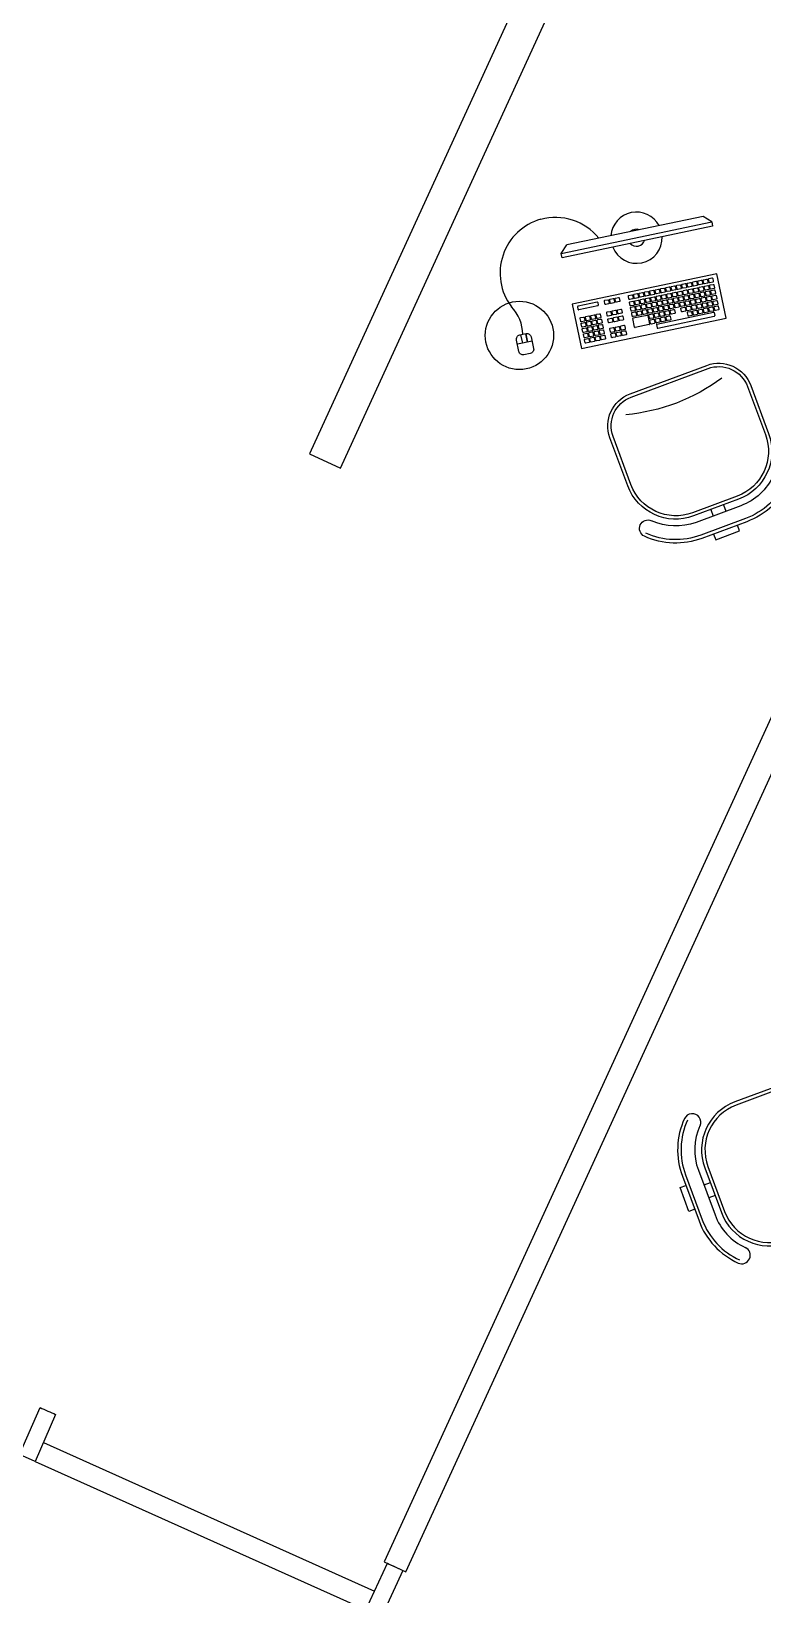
# Model space of a CAD drawing. Extents: x -1.7 to 87, y -33.6 to 19.
# Drawn here: x 44.314 to 46.455, y -6.729 to -2.15 of the extents above; entities that cross this region are included whole.
import ezdxf

# ---------------------------------------------------------------- set-up
doc = ezdxf.new("R2010")
doc.units = 0
for name, color, linetype in [('AR-DIV', 2, 'Continuous'), ('AR-ESQ', 2, 'Continuous'), ('AR-MOB', 2, 'Continuous')]:
    doc.layers.add(name, color=color, linetype=linetype)

# ---------------------------------------------------------------- blocks, each defined once
blk = doc.blocks.new('CADEIRA-S')
at = {"color": 2}
for p, q in [((0.0718, 0.2686), (-0.0682, 0.2686)), ((0.0718, 0.2186), (-0.0682, 0.2186)), ((0.0718, 0.1986), (-0.0682, 0.1986)), ((-0.2182, 0.0486), (-0.2182, -0.1014)), ((0.2218, -0.1014), (0.2218, 0.0486)), ((-0.1182, -0.2014), (0.1218, -0.2014))]:
    blk.add_line(p, q, dxfattribs=at)
at = {"color": 1}
for p, q in [((0.0718, 0.2586), (-0.0682, 0.2586)), ((0.0718, 0.1886), (-0.0682, 0.1886)), ((-0.0148, 0.1986), (-0.0149, 0.2186)), ((0.0252, 0.1986), (0.0251, 0.2186)), ((-0.2082, 0.0486), (-0.2082, -0.1014)), ((0.2118, -0.1014), (0.2118, 0.0486)), ((-0.1182, -0.1914), (0.1218, -0.1914))]:
    blk.add_line(p, q, dxfattribs=at)
at = {"color": 2}
blk.add_lwpolyline([(-0.032, 0.2686), (-0.032, 0.2867), (0.0426, 0.2867), (0.0426, 0.2686)], dxfattribs=at)
for centre, radius, start, end in [((-0.0682, 0.0486), 0.22, 90, 135), ((0.0718, 0.0486), 0.22, 45, 90), ((-0.2061, 0.1864), 0.025, 135, 315), ((-0.0682, 0.0486), 0.15, 90, 180), ((-0.0682, 0.0486), 0.17, 90, 135), ((0.0718, 0.0486), 0.17, 45, 90), ((0.0718, 0.0486), 0.15, 0, 90), ((0.2097, 0.1864), 0.025, 225, 45), ((-0.1182, -0.1014), 0.1, 180, 270), ((0.1218, -0.1014), 0.1, 270, 0)]:
    blk.add_arc(centre, radius, start, end, dxfattribs=at)
at = {"color": 1}
for centre, radius, start, end in [((-0.0682, 0.0486), 0.21, 90, 135), ((0.0718, 0.0486), 0.21, 45, 90), ((-0.0682, 0.0486), 0.14, 90, 180), ((0.0718, 0.0486), 0.14, 0, 90), ((-0.1182, -0.1014), 0.09, 180, 270), ((-0.0052, -0.6823), 0.5534, 73.6911, 105.2491), ((0.1218, -0.1014), 0.09, 270, 0)]:
    blk.add_arc(centre, radius, start, end, dxfattribs=at)
blk = doc.blocks.new('estacao de trabalho 290 x 150')
at = {"color": 252}
for p, q in [((0.5718, 0.898), (0.5753, 0.9006)), ((0.681, 0.7663), (0.5804, 0.9024)), ((0.5808, 0.9046), (0.5882, 0.9101)), ((0.691, 0.7737), (0.5904, 0.9098)), ((0.6693, 0.7315), (0.6898, 0.7467)), ((0.6743, 0.7593), (0.6777, 0.7619)), ((0.6832, 0.7659), (0.6907, 0.7714)), ((0.6921, 0.7463), (0.7165, 0.7132)), ((0.6934, 0.6962), (0.669, 0.7293)), ((0.7162, 0.711), (0.6957, 0.6958)), ((0.7401, 0.6863), (0.7375, 0.6898)), ((0.7289, 0.5348), (0.6952, 0.5804)), ((0.6955, 0.5827), (0.7022, 0.5876)), ((0.7044, 0.5873), (0.7381, 0.5416)), ((0.7378, 0.5394), (0.7311, 0.5345))]:
    blk.add_line(p, q, dxfattribs=at)
at = {"color": 2}
for p, q in [((0.3423, 0.788), (0.3379, 0.7583)), ((0.3379, 0.7583), (0.5801, 0.4305)), ((0.6097, 0.426), (0.5801, 0.4305)), ((0.8666, 0.4291), (0.887, 0.4442)), ((0.887, 0.4442), (0.8666, 0.4291)), ((0.8758, 0.4167), (0.8962, 0.4318)), ((0.8789, 0.4551), (0.905, 0.4198))]:
    blk.add_line(p, q, dxfattribs=at)
for points in [[(0.8381, 0.5953), (0.5809, 0.9435), (0.4743, 0.8647), (0.7315, 0.5165)], [(-1.45, 0), (1.45, 0), (1.45, 0.1), (-1.45, 0.1)]]:
    blk.add_lwpolyline(points, close=True, dxfattribs=at)
at = {"color": 252}
for points in [[(0.5073, 0.8703), (0.5143, 0.8754, -0.414214), (0.5169, 0.875), (0.5221, 0.8681, -0.414214), (0.5217, 0.8654), (0.5147, 0.8603, -0.414214), (0.5121, 0.8607), (0.507, 0.8676, -0.414214)], [(0.5202, 0.8798), (0.5272, 0.8849, -0.414214), (0.5298, 0.8845), (0.535, 0.8776, -0.414214), (0.5346, 0.8749), (0.5276, 0.8698, -0.414214), (0.525, 0.8702), (0.5198, 0.8771, -0.414214)], [(0.5297, 0.8669), (0.5367, 0.8721, -0.414214), (0.5393, 0.8717), (0.5445, 0.8647, -0.414214), (0.5441, 0.8621), (0.5371, 0.8569, -0.414214), (0.5345, 0.8573), (0.5293, 0.8643, -0.414214)], [(0.5331, 0.8893), (0.54, 0.8944, -0.414214), (0.5427, 0.894), (0.5478, 0.8871, -0.414214), (0.5474, 0.8844), (0.5405, 0.8793, -0.414214), (0.5378, 0.8797), (0.5327, 0.8866, -0.414214)], [(0.5426, 0.8764), (0.5495, 0.8816, -0.414214), (0.5522, 0.8812), (0.5573, 0.8742, -0.414214), (0.5569, 0.8716), (0.55, 0.8664, -0.414214), (0.5473, 0.8668), (0.5422, 0.8738, -0.414214)], [(0.546, 0.8988), (0.5529, 0.9039, -0.414214), (0.5556, 0.9035), (0.5607, 0.8966, -0.414214), (0.5603, 0.8939), (0.5533, 0.8888, -0.414214), (0.5507, 0.8892), (0.5456, 0.8962, -0.414214)], [(0.5555, 0.8859), (0.5624, 0.8911, -0.414214), (0.5651, 0.8907), (0.5702, 0.8837, -0.414214), (0.5698, 0.8811), (0.5629, 0.8759, -0.414214), (0.5602, 0.8763), (0.5551, 0.8833, -0.414214)], [(0.5588, 0.9083), (0.5658, 0.9134, -0.414214), (0.5684, 0.913), (0.5736, 0.9061, -0.414214), (0.5732, 0.9034), (0.5662, 0.8983, -0.414214), (0.5636, 0.8987), (0.5584, 0.9057, -0.414214)], [(0.565, 0.8731), (0.5719, 0.8782, -0.414214), (0.5746, 0.8778), (0.5797, 0.8708, -0.414214), (0.5793, 0.8682), (0.5724, 0.8631, -0.414214), (0.5697, 0.8635), (0.5646, 0.8704, -0.414214)], [(0.5683, 0.8954), (0.5753, 0.9006, -0.414214), (0.5779, 0.9002), (0.5831, 0.8932, -0.414214), (0.5827, 0.8906), (0.5757, 0.8854, -0.414214), (0.5731, 0.8858), (0.5679, 0.8928, -0.414214)], [(0.5778, 0.8826), (0.5848, 0.8877, -0.414214), (0.5874, 0.8873), (0.5926, 0.8804, -0.414214), (0.5922, 0.8777), (0.5852, 0.8726, -0.414214), (0.5826, 0.873), (0.5774, 0.8799, -0.414214)], [(0.5873, 0.8697), (0.5943, 0.8748, -0.414214), (0.5969, 0.8744), (0.6021, 0.8675, -0.414214), (0.6017, 0.8648), (0.5947, 0.8597, -0.414214), (0.5921, 0.8601), (0.5869, 0.8671, -0.414214)], [(0.4915, 0.8595), (0.4985, 0.8646, -0.414214), (0.5011, 0.8642), (0.5063, 0.8573, -0.414214), (0.5059, 0.8546), (0.4989, 0.8495, -0.414214), (0.4963, 0.8499), (0.4911, 0.8569, -0.414214)], [(0.501, 0.8466), (0.508, 0.8518, -0.414214), (0.5106, 0.8514), (0.5158, 0.8444, -0.414214), (0.5154, 0.8418), (0.5084, 0.8366, -0.414214), (0.5058, 0.837), (0.5006, 0.844, -0.414214)], [(0.5105, 0.8338), (0.5175, 0.8389, -0.414214), (0.5201, 0.8385), (0.5253, 0.8315, -0.414214), (0.5249, 0.8289), (0.5179, 0.8238, -0.414214), (0.5153, 0.8242), (0.5101, 0.8311, -0.414214)], [(0.5169, 0.8574), (0.5238, 0.8625, -0.414214), (0.5265, 0.8621), (0.5316, 0.8552, -0.414214), (0.5312, 0.8525), (0.5242, 0.8474, -0.414214), (0.5216, 0.8478), (0.5165, 0.8548, -0.414214)], [(0.52, 0.8209), (0.527, 0.826, -0.414214), (0.5296, 0.8256), (0.5348, 0.8187, -0.414214), (0.5344, 0.816), (0.5274, 0.8109, -0.414214), (0.5248, 0.8113), (0.5196, 0.8182, -0.414214)], [(0.5264, 0.8445), (0.5333, 0.8497, -0.414214), (0.536, 0.8493), (0.5411, 0.8423, -0.414214), (0.5407, 0.8397), (0.5338, 0.8345, -0.414214), (0.5311, 0.8349), (0.526, 0.8419, -0.414214)], [(0.5359, 0.8317), (0.5428, 0.8368, -0.414214), (0.5455, 0.8364), (0.5506, 0.8295, -0.414214), (0.5502, 0.8268), (0.5433, 0.8217, -0.414214), (0.5406, 0.8221), (0.5355, 0.829, -0.414214)], [(0.5392, 0.854), (0.5462, 0.8592, -0.414214), (0.5488, 0.8588), (0.554, 0.8518, -0.414214), (0.5536, 0.8492), (0.5466, 0.844, -0.414214), (0.544, 0.8444), (0.5388, 0.8514, -0.414214)], [(0.5454, 0.8188), (0.5523, 0.8239, -0.414214), (0.555, 0.8235), (0.5601, 0.8166, -0.414214), (0.5597, 0.8139), (0.5528, 0.8088, -0.414214), (0.5501, 0.8092), (0.545, 0.8162, -0.414214)], [(0.5487, 0.8412), (0.5557, 0.8463, -0.414214), (0.5583, 0.8459), (0.5635, 0.839, -0.414214), (0.5631, 0.8363), (0.5561, 0.8312, -0.414214), (0.5535, 0.8316), (0.5483, 0.8385, -0.414214)], [(0.5521, 0.8636), (0.5591, 0.8687, -0.414214), (0.5617, 0.8683), (0.5668, 0.8613, -0.414214), (0.5664, 0.8587), (0.5595, 0.8536, -0.414214), (0.5568, 0.8539), (0.5517, 0.8609, -0.414214)], [(0.5582, 0.8283), (0.5652, 0.8334, -0.414214), (0.5678, 0.833), (0.573, 0.8261, -0.414214), (0.5726, 0.8234), (0.5656, 0.8183, -0.414214), (0.563, 0.8187), (0.5578, 0.8257, -0.414214)], [(0.5616, 0.8507), (0.5686, 0.8558, -0.414214), (0.5712, 0.8554), (0.5763, 0.8485, -0.414214), (0.5759, 0.8458), (0.569, 0.8407, -0.414214), (0.5663, 0.8411), (0.5612, 0.848, -0.414214)], [(0.5711, 0.8378), (0.5781, 0.843, -0.414214), (0.5807, 0.8426), (0.5859, 0.8356, -0.414214), (0.5855, 0.833), (0.5785, 0.8278, -0.414214), (0.5759, 0.8282), (0.5707, 0.8352, -0.414214)], [(0.5745, 0.8602), (0.5814, 0.8653, -0.414214), (0.5841, 0.8649), (0.5892, 0.858, -0.414214), (0.5888, 0.8553), (0.5819, 0.8502, -0.414214), (0.5792, 0.8506), (0.5741, 0.8575, -0.414214)], [(0.5806, 0.8249), (0.5876, 0.8301, -0.414214), (0.5902, 0.8297), (0.5954, 0.8227, -0.414214), (0.595, 0.8201), (0.588, 0.8149, -0.414214), (0.5854, 0.8153), (0.5802, 0.8223, -0.414214)], [(0.584, 0.8473), (0.5909, 0.8525, -0.414214), (0.5936, 0.8521), (0.5987, 0.8451, -0.414214), (0.5983, 0.8425), (0.5914, 0.8373, -0.414214), (0.5887, 0.8377), (0.5836, 0.8447, -0.414214)], [(0.5935, 0.8345), (0.6004, 0.8396, -0.414214), (0.6031, 0.8392), (0.6082, 0.8322, -0.414214), (0.6078, 0.8296), (0.6009, 0.8245, -0.414214), (0.5982, 0.8249), (0.5931, 0.8318, -0.414214)], [(0.5969, 0.8568), (0.6038, 0.862, -0.414214), (0.6065, 0.8616), (0.6116, 0.8546, -0.414214), (0.6112, 0.852), (0.6042, 0.8468, -0.414214), (0.6016, 0.8472), (0.5965, 0.8542, -0.414214)], [(0.603, 0.8216), (0.61, 0.8267, -0.414214), (0.6126, 0.8263), (0.6177, 0.8194, -0.414214), (0.6173, 0.8167), (0.6104, 0.8116, -0.414214), (0.6077, 0.812), (0.6026, 0.8189, -0.414214)], [(0.6064, 0.844), (0.6133, 0.8491, -0.414214), (0.616, 0.8487), (0.6211, 0.8417, -0.414214), (0.6207, 0.8391), (0.6137, 0.834, -0.414214), (0.6111, 0.8344), (0.606, 0.8413, -0.414214)], [(0.5295, 0.808), (0.5365, 0.8132, -0.414214), (0.5391, 0.8128), (0.5443, 0.8058, -0.414214), (0.5439, 0.8032), (0.5369, 0.798, -0.414214), (0.5343, 0.7984), (0.5292, 0.8054, -0.414214)], [(0.5391, 0.7952), (0.546, 0.8003, -0.414214), (0.5487, 0.7999), (0.5538, 0.7929, -0.414214), (0.5534, 0.7903), (0.5464, 0.7852, -0.414214), (0.5438, 0.7856), (0.5387, 0.7925, -0.414214)], [(0.5486, 0.7823), (0.5555, 0.7874, -0.414214), (0.5582, 0.787), (0.5633, 0.7801, -0.414214), (0.5629, 0.7774), (0.556, 0.7723, -0.414214), (0.5533, 0.7727), (0.5482, 0.7796, -0.414214)], [(0.5549, 0.8059), (0.5618, 0.8111, -0.414214), (0.5645, 0.8107), (0.5696, 0.8037, -0.414214), (0.5692, 0.8011), (0.5623, 0.7959, -0.414214), (0.5596, 0.7963), (0.5545, 0.8033, -0.414214)], [(0.5644, 0.7931), (0.5713, 0.7982, -0.414214), (0.574, 0.7978), (0.5791, 0.7908, -0.414214), (0.5787, 0.7882), (0.5718, 0.7831, -0.414214), (0.5691, 0.7835), (0.564, 0.7904, -0.414214)], [(0.5678, 0.8154), (0.5747, 0.8206, -0.414214), (0.5774, 0.8202), (0.5825, 0.8132, -0.414214), (0.5821, 0.8106), (0.5751, 0.8054, -0.414214), (0.5725, 0.8058), (0.5674, 0.8128, -0.414214)], [(0.5739, 0.7802), (0.5809, 0.7853, -0.414214), (0.5835, 0.7849), (0.5886, 0.778, -0.414214), (0.5882, 0.7753), (0.5813, 0.7702, -0.414214), (0.5786, 0.7706), (0.5735, 0.7775, -0.414214)], [(0.5773, 0.8026), (0.5842, 0.8077, -0.414214), (0.5869, 0.8073), (0.592, 0.8004, -0.414214), (0.5916, 0.7977), (0.5846, 0.7926, -0.414214), (0.582, 0.793), (0.5769, 0.7999, -0.414214)], [(0.5868, 0.7897), (0.5937, 0.7948, -0.414214), (0.5964, 0.7944), (0.6015, 0.7875, -0.414214), (0.6011, 0.7848), (0.5942, 0.7797, -0.414214), (0.5915, 0.7801), (0.5864, 0.7871, -0.414214)], [(0.5901, 0.8121), (0.5971, 0.8172, -0.414214), (0.5997, 0.8168), (0.6049, 0.8099, -0.414214), (0.6045, 0.8072), (0.5975, 0.8021, -0.414214), (0.5949, 0.8025), (0.5897, 0.8094, -0.414214)], [(0.5963, 0.7768), (0.6032, 0.782, -0.414214), (0.6059, 0.7816), (0.611, 0.7746, -0.414214), (0.6106, 0.772), (0.6037, 0.7668, -0.414214), (0.601, 0.7672), (0.5959, 0.7742, -0.414214)], [(0.5996, 0.7992), (0.6066, 0.8043, -0.414214), (0.6092, 0.8039), (0.6144, 0.797, -0.414214), (0.614, 0.7943), (0.607, 0.7892, -0.414214), (0.6044, 0.7896), (0.5992, 0.7966, -0.414214)], [(0.6091, 0.7863), (0.6161, 0.7915, -0.414214), (0.6187, 0.7911), (0.6239, 0.7841, -0.414214), (0.6235, 0.7815), (0.6165, 0.7763, -0.414214), (0.6139, 0.7767), (0.6087, 0.7837, -0.414214)], [(0.6187, 0.7735), (0.6256, 0.7786, -0.414214), (0.6283, 0.7782), (0.6334, 0.7713, -0.414214), (0.633, 0.7686), (0.626, 0.7635, -0.414214), (0.6234, 0.7639), (0.6183, 0.7708, -0.414214)], [(0.622, 0.7958), (0.629, 0.801, -0.414214), (0.6316, 0.8006), (0.6368, 0.7936, -0.414214), (0.6364, 0.791), (0.6294, 0.7858, -0.414214), (0.6268, 0.7862), (0.6216, 0.7932, -0.414214)], [(0.6315, 0.783), (0.6385, 0.7881, -0.414214), (0.6411, 0.7877), (0.6463, 0.7808, -0.414214), (0.6459, 0.7781), (0.6389, 0.773, -0.414214), (0.6363, 0.7734), (0.6311, 0.7803, -0.414214)], [(0.6444, 0.7925), (0.6513, 0.7976, -0.414214), (0.654, 0.7972), (0.6591, 0.7903, -0.414214), (0.6587, 0.7876), (0.6518, 0.7825, -0.414214), (0.6491, 0.7829), (0.644, 0.7898, -0.414214)], [(0.6539, 0.7796), (0.6608, 0.7848, -0.414214), (0.6635, 0.7844), (0.6686, 0.7774, -0.414214), (0.6682, 0.7748), (0.6613, 0.7696, -0.414214), (0.6586, 0.77), (0.6535, 0.777, -0.414214)], [(0.5581, 0.7694), (0.565, 0.7746, -0.414214), (0.5677, 0.7742), (0.5728, 0.7672, -0.414214), (0.5724, 0.7646), (0.5655, 0.7594, -0.414214), (0.5628, 0.7598), (0.5577, 0.7668, -0.414214)], [(0.5676, 0.7566), (0.5745, 0.7617, -0.414214), (0.5772, 0.7613), (0.5823, 0.7543, -0.414214), (0.5819, 0.7517), (0.575, 0.7465, -0.414214), (0.5723, 0.7469), (0.5672, 0.7539, -0.414214)], [(0.5771, 0.7437), (0.584, 0.7488, -0.414214), (0.5867, 0.7484), (0.5918, 0.7415, -0.414214), (0.5914, 0.7388), (0.5845, 0.7337, -0.414214), (0.5818, 0.7341), (0.5767, 0.741, -0.414214)], [(0.5834, 0.7673), (0.5904, 0.7725, -0.414214), (0.593, 0.7721), (0.5981, 0.7651, -0.414214), (0.5977, 0.7625), (0.5908, 0.7573, -0.414214), (0.5881, 0.7577), (0.583, 0.7647, -0.414214)], [(0.5866, 0.7308), (0.5935, 0.7359, -0.414214), (0.5962, 0.7356), (0.6013, 0.7286, -0.414214), (0.6009, 0.7259), (0.594, 0.7208, -0.414214), (0.5913, 0.7212), (0.5862, 0.7282, -0.414214)], [(0.5929, 0.7545), (0.5999, 0.7596, -0.414214), (0.6025, 0.7592), (0.6077, 0.7522, -0.414214), (0.6073, 0.7496), (0.6003, 0.7445, -0.414214), (0.5977, 0.7449), (0.5925, 0.7518, -0.414214)], [(0.6024, 0.7416), (0.6094, 0.7467, -0.414214), (0.612, 0.7463), (0.6172, 0.7394, -0.414214), (0.6168, 0.7367), (0.6098, 0.7316, -0.414214), (0.6072, 0.732), (0.602, 0.7389, -0.414214)], [(0.6058, 0.764), (0.6127, 0.7691, -0.414214), (0.6154, 0.7687), (0.6205, 0.7617, -0.414214), (0.6201, 0.7591), (0.6132, 0.754, -0.414214), (0.6105, 0.7544), (0.6054, 0.7613, -0.414214)], [(0.6119, 0.7287), (0.6189, 0.7339, -0.414214), (0.6215, 0.7335), (0.6267, 0.7265, -0.414214), (0.6263, 0.7239), (0.6193, 0.7187, -0.414214), (0.6167, 0.7191), (0.6115, 0.7261, -0.414214)], [(0.6153, 0.7511), (0.6222, 0.7562, -0.414214), (0.6249, 0.7558), (0.63, 0.7489, -0.414214), (0.6296, 0.7462), (0.6227, 0.7411, -0.414214), (0.62, 0.7415), (0.6149, 0.7484, -0.414214)], [(0.6248, 0.7382), (0.6317, 0.7434, -0.414214), (0.6344, 0.743), (0.6395, 0.736, -0.414214), (0.6391, 0.7334), (0.6322, 0.7282, -0.414214), (0.6295, 0.7286), (0.6244, 0.7356, -0.414214)], [(0.6282, 0.7606), (0.6351, 0.7657, -0.414214), (0.6378, 0.7653), (0.6429, 0.7584, -0.414214), (0.6425, 0.7557), (0.6355, 0.7506, -0.414214), (0.6329, 0.751), (0.6278, 0.758, -0.414214)], [(0.6377, 0.7477), (0.6446, 0.7529, -0.414214), (0.6473, 0.7525), (0.6524, 0.7455, -0.414214), (0.652, 0.7429), (0.6451, 0.7377, -0.414214), (0.6424, 0.7381), (0.6373, 0.7451, -0.414214)], [(0.641, 0.7701), (0.648, 0.7752, -0.414214), (0.6506, 0.7748), (0.6558, 0.7679, -0.414214), (0.6554, 0.7652), (0.6484, 0.7601, -0.414214), (0.6458, 0.7605), (0.6406, 0.7675, -0.414214)], [(0.6472, 0.7349), (0.6541, 0.74, -0.414214), (0.6568, 0.7396), (0.6619, 0.7326, -0.414214), (0.6615, 0.73), (0.6546, 0.7249, -0.414214), (0.6519, 0.7253), (0.6468, 0.7322, -0.414214)], [(0.6505, 0.7572), (0.6575, 0.7624, -0.414214), (0.6601, 0.762), (0.6653, 0.755, -0.414214), (0.6649, 0.7524), (0.6579, 0.7472, -0.414214), (0.6553, 0.7476), (0.6501, 0.7546, -0.414214)], [(0.66, 0.7444), (0.667, 0.7495, -0.414214), (0.6696, 0.7491), (0.6748, 0.7422, -0.414214), (0.6744, 0.7395), (0.6674, 0.7344, -0.414214), (0.6648, 0.7348), (0.6596, 0.7417, -0.414214)], [(0.6634, 0.7667), (0.6704, 0.7719, -0.414214), (0.673, 0.7715), (0.6781, 0.7645, -0.414214), (0.6777, 0.7619), (0.6708, 0.7567, -0.414214), (0.6681, 0.7571), (0.663, 0.7641, -0.414214)], [(0.6729, 0.7539), (0.6799, 0.759, -0.414214), (0.6825, 0.7586), (0.6877, 0.7517, -0.414214), (0.6873, 0.749), (0.6803, 0.7439, -0.414214), (0.6777, 0.7443), (0.6725, 0.7512, -0.414214)], [(0.5961, 0.7179), (0.6031, 0.7231, -0.414214), (0.6057, 0.7227), (0.6108, 0.7157, -0.414214), (0.6104, 0.7131), (0.6035, 0.7079, -0.414214), (0.6008, 0.7083), (0.5957, 0.7153, -0.414214)], [(0.6056, 0.7051), (0.6126, 0.7102, -0.414214), (0.6152, 0.7098), (0.6203, 0.7029, -0.414214), (0.6199, 0.7002), (0.613, 0.6951, -0.414214), (0.6103, 0.6955), (0.6052, 0.7024, -0.414214)], [(0.6151, 0.6922), (0.6221, 0.6973, -0.414214), (0.6247, 0.6969), (0.6299, 0.69, -0.414214), (0.6295, 0.6873), (0.6225, 0.6822, -0.414214), (0.6199, 0.6826), (0.6147, 0.6896, -0.414214)], [(0.6214, 0.7158), (0.6284, 0.721, -0.414214), (0.631, 0.7206), (0.6362, 0.7136, -0.414214), (0.6358, 0.711), (0.6288, 0.7058, -0.414214), (0.6262, 0.7062), (0.621, 0.7132, -0.414214)], [(0.6309, 0.703), (0.6379, 0.7081, -0.414214), (0.6405, 0.7077), (0.6457, 0.7008, -0.414214), (0.6453, 0.6981), (0.6383, 0.693, -0.414214), (0.6357, 0.6934), (0.6305, 0.7003, -0.414214)], [(0.6343, 0.7254), (0.6413, 0.7305, -0.414214), (0.6439, 0.7301), (0.649, 0.7231, -0.414214), (0.6486, 0.7205), (0.6417, 0.7154, -0.414214), (0.639, 0.7158), (0.6339, 0.7227, -0.414214)], [(0.6405, 0.6901), (0.6474, 0.6952, -0.414214), (0.65, 0.6948), (0.6552, 0.6879, -0.414214), (0.6548, 0.6852), (0.6478, 0.6801, -0.414214), (0.6452, 0.6805), (0.6401, 0.6875, -0.414214)], [(0.6438, 0.7125), (0.6508, 0.7176, -0.414214), (0.6534, 0.7172), (0.6586, 0.7103, -0.414214), (0.6582, 0.7076), (0.6512, 0.7025, -0.414214), (0.6486, 0.7029), (0.6434, 0.7098, -0.414214)], [(0.6533, 0.6996), (0.6603, 0.7048, -0.414214), (0.6629, 0.7044), (0.6681, 0.6974, -0.414214), (0.6677, 0.6948), (0.6607, 0.6896, -0.414214), (0.6581, 0.69), (0.6529, 0.697, -0.414214)], [(0.6567, 0.722), (0.6636, 0.7271, -0.414214), (0.6663, 0.7267), (0.6714, 0.7198, -0.414214), (0.671, 0.7171), (0.6641, 0.712, -0.414214), (0.6614, 0.7124), (0.6563, 0.7193, -0.414214)], [(0.6628, 0.6867), (0.6698, 0.6919, -0.414214), (0.6724, 0.6915), (0.6776, 0.6845, -0.414214), (0.6772, 0.6819), (0.6702, 0.6767, -0.414214), (0.6676, 0.6771), (0.6624, 0.6841, -0.414214)], [(0.6662, 0.7091), (0.6731, 0.7143, -0.414214), (0.6758, 0.7139), (0.6809, 0.7069, -0.414214), (0.6805, 0.7043), (0.6736, 0.6991, -0.414214), (0.6709, 0.6995), (0.6658, 0.7065, -0.414214)], [(0.6757, 0.6963), (0.6826, 0.7014, -0.414214), (0.6853, 0.701), (0.6904, 0.694, -0.414214), (0.69, 0.6914), (0.6831, 0.6863, -0.414214), (0.6804, 0.6867), (0.6753, 0.6936, -0.414214)], [(0.725, 0.6829), (0.732, 0.6881, -0.414214), (0.7346, 0.6877), (0.7398, 0.6807, -0.414214), (0.7394, 0.6781), (0.7324, 0.6729, -0.414214), (0.7298, 0.6733), (0.7246, 0.6803, -0.414214)], [(0.7379, 0.6924), (0.7448, 0.6976, -0.414214), (0.7475, 0.6972), (0.7526, 0.6902, -0.414214), (0.7522, 0.6876), (0.7453, 0.6824, -0.414214), (0.7426, 0.6828), (0.7375, 0.6898, -0.414214)], [(0.6246, 0.6793), (0.6316, 0.6845, -0.414214), (0.6342, 0.6841), (0.6394, 0.6771, -0.414214), (0.639, 0.6745), (0.632, 0.6693, -0.414214), (0.6294, 0.6697), (0.6242, 0.6767, -0.414214)], [(0.6341, 0.6665), (0.6411, 0.6716, -0.414214), (0.6437, 0.6712), (0.6489, 0.6643, -0.414214), (0.6485, 0.6616), (0.6415, 0.6565, -0.414214), (0.6389, 0.6569), (0.6337, 0.6638, -0.414214)], [(0.65, 0.6772), (0.6569, 0.6824, -0.414214), (0.6596, 0.682), (0.6647, 0.675, -0.414214), (0.6643, 0.6724), (0.6573, 0.6672, -0.414214), (0.6547, 0.6676), (0.6496, 0.6746, -0.414214)], [(0.6857, 0.6548), (0.6927, 0.6599, -0.414214), (0.6953, 0.6595), (0.7004, 0.6525, -0.414214), (0.7, 0.6499), (0.6931, 0.6448, -0.414214), (0.6904, 0.6451), (0.6853, 0.6521, -0.414214)], [(0.6952, 0.6419), (0.7022, 0.647, -0.414214), (0.7048, 0.6466), (0.7099, 0.6397, -0.414214), (0.7095, 0.637), (0.7026, 0.6319, -0.414214), (0.6999, 0.6323), (0.6948, 0.6392, -0.414214)], [(0.7021, 0.6664), (0.7091, 0.6715, -0.414214), (0.7117, 0.6711), (0.7169, 0.6641, -0.414214), (0.7165, 0.6615), (0.7095, 0.6564, -0.414214), (0.7069, 0.6568), (0.7017, 0.6637, -0.414214)], [(0.7116, 0.6535), (0.7186, 0.6586, -0.414214), (0.7212, 0.6582), (0.7264, 0.6513, -0.414214), (0.726, 0.6486), (0.719, 0.6435, -0.414214), (0.7164, 0.6439), (0.7112, 0.6508, -0.414214)], [(0.7211, 0.6406), (0.7281, 0.6458, -0.414214), (0.7307, 0.6454), (0.7359, 0.6384, -0.414214), (0.7355, 0.6358), (0.7285, 0.6306, -0.414214), (0.7259, 0.631), (0.7207, 0.638, -0.414214)], [(0.7345, 0.6701), (0.7415, 0.6752, -0.414214), (0.7441, 0.6748), (0.7493, 0.6678, -0.414214), (0.7489, 0.6652), (0.7419, 0.6601, -0.414214), (0.7393, 0.6605), (0.7341, 0.6674, -0.414214)], [(0.744, 0.6572), (0.751, 0.6623, -0.414214), (0.7536, 0.6619), (0.7588, 0.655, -0.414214), (0.7584, 0.6523), (0.7514, 0.6472, -0.414214), (0.7488, 0.6476), (0.7436, 0.6545, -0.414214)], [(0.7474, 0.6796), (0.7544, 0.6847, -0.414214), (0.757, 0.6843), (0.7621, 0.6773, -0.414214), (0.7617, 0.6747), (0.7548, 0.6696, -0.414214), (0.7521, 0.67), (0.747, 0.6769, -0.414214)], [(0.7569, 0.6667), (0.7639, 0.6718, -0.414214), (0.7665, 0.6714), (0.7716, 0.6645, -0.414214), (0.7713, 0.6618), (0.7643, 0.6567, -0.414214), (0.7617, 0.6571), (0.7565, 0.664, -0.414214)], [(0.7752, 0.6418), (0.7822, 0.647, -0.414214), (0.7848, 0.6466), (0.79, 0.6396, -0.414214), (0.7896, 0.637), (0.7826, 0.6318, -0.414214), (0.78, 0.6322), (0.7748, 0.6392, -0.414214)], [(0.6575, 0.6343), (0.6645, 0.6395, -0.414214), (0.6671, 0.6391), (0.6723, 0.6321, -0.414214), (0.6719, 0.6295), (0.6649, 0.6243, -0.414214), (0.6623, 0.6247), (0.6571, 0.6317, -0.414214)], [(0.667, 0.6215), (0.674, 0.6266, -0.414214), (0.6766, 0.6262), (0.6818, 0.6192, -0.414214), (0.6814, 0.6166), (0.6744, 0.6115, -0.414214), (0.6718, 0.6119), (0.6666, 0.6188, -0.414214)], [(0.6766, 0.6086), (0.6835, 0.6137, -0.414214), (0.6862, 0.6133), (0.6913, 0.6064, -0.414214), (0.6909, 0.6037), (0.6839, 0.5986, -0.414214), (0.6813, 0.599), (0.6762, 0.6059, -0.414214)], [(0.7047, 0.629), (0.7117, 0.6342, -0.414214), (0.7143, 0.6338), (0.7195, 0.6268, -0.414214), (0.7191, 0.6242), (0.7121, 0.619, -0.414214), (0.7095, 0.6194), (0.7043, 0.6264, -0.414214)], [(0.7238, 0.6038), (0.7307, 0.609, -0.414214), (0.7334, 0.6086), (0.7385, 0.6016, -0.414214), (0.7381, 0.599), (0.7311, 0.5938, -0.414214), (0.7285, 0.5942), (0.7234, 0.6012, -0.414214)], [(0.7333, 0.5909), (0.7402, 0.5961, -0.414214), (0.7429, 0.5957), (0.748, 0.5887, -0.414214), (0.7476, 0.5861), (0.7407, 0.5809, -0.414214), (0.738, 0.5813), (0.7329, 0.5883, -0.414214)], [(0.7366, 0.6133), (0.7436, 0.6185, -0.414214), (0.7462, 0.6181), (0.7514, 0.6111, -0.414214), (0.751, 0.6085), (0.744, 0.6033, -0.414214), (0.7414, 0.6037), (0.7362, 0.6107, -0.414214)], [(0.7461, 0.6005), (0.7531, 0.6056, -0.414214), (0.7557, 0.6052), (0.7609, 0.5982, -0.414214), (0.7605, 0.5956), (0.7535, 0.5905, -0.414214), (0.7509, 0.5909), (0.7457, 0.5978, -0.414214)], [(0.7495, 0.6228), (0.7564, 0.628, -0.414214), (0.7591, 0.6276), (0.7642, 0.6206, -0.414214), (0.7638, 0.618), (0.7569, 0.6128, -0.414214), (0.7542, 0.6132), (0.7491, 0.6202, -0.414214)], [(0.759, 0.61), (0.766, 0.6151, -0.414214), (0.7686, 0.6147), (0.7737, 0.6077, -0.414214), (0.7733, 0.6051), (0.7664, 0.6, -0.414214), (0.7637, 0.6004), (0.7586, 0.6073, -0.414214)], [(0.7624, 0.6323), (0.7693, 0.6375, -0.414214), (0.772, 0.6371), (0.7771, 0.6301, -0.414214), (0.7767, 0.6275), (0.7698, 0.6223, -0.414214), (0.7671, 0.6227), (0.762, 0.6297, -0.414214)], [(0.7685, 0.5971), (0.7755, 0.6022, -0.414214), (0.7781, 0.6018), (0.7832, 0.5949, -0.414214), (0.7828, 0.5922), (0.7759, 0.5871, -0.414214), (0.7732, 0.5875), (0.7681, 0.5944, -0.414214)], [(0.7719, 0.6195), (0.7788, 0.6246, -0.414214), (0.7815, 0.6242), (0.7866, 0.6173, -0.414214), (0.7862, 0.6146), (0.7793, 0.6095, -0.414214), (0.7766, 0.6099), (0.7715, 0.6168, -0.414214)], [(0.7814, 0.6066), (0.7883, 0.6117, -0.414214), (0.791, 0.6113), (0.7961, 0.6044, -0.414214), (0.7957, 0.6017), (0.7888, 0.5966, -0.414214), (0.7861, 0.597), (0.781, 0.604, -0.414214)], [(0.7847, 0.629), (0.7917, 0.6341, -0.414214), (0.7943, 0.6337), (0.7995, 0.6268, -0.414214), (0.7991, 0.6241), (0.7921, 0.619, -0.414214), (0.7895, 0.6194), (0.7843, 0.6263, -0.414214)], [(0.7909, 0.5937), (0.7978, 0.5989, -0.414214), (0.8005, 0.5985), (0.8056, 0.5915, -0.414214), (0.8052, 0.5889), (0.7983, 0.5837, -0.414214), (0.7956, 0.5841), (0.7905, 0.5911, -0.414214)], [(0.7942, 0.6161), (0.8012, 0.6212, -0.414214), (0.8038, 0.6208), (0.809, 0.6139, -0.414214), (0.8086, 0.6112), (0.8016, 0.6061, -0.414214), (0.799, 0.6065), (0.7938, 0.6135, -0.414214)], [(0.8038, 0.6032), (0.8107, 0.6084, -0.414214), (0.8134, 0.608), (0.8185, 0.601, -0.414214), (0.8181, 0.5984), (0.8111, 0.5932, -0.414214), (0.8085, 0.5936), (0.8034, 0.6006, -0.414214)], [(0.7428, 0.5781), (0.7497, 0.5832, -0.414214), (0.7524, 0.5828), (0.7575, 0.5759, -0.414214), (0.7571, 0.5732), (0.7502, 0.5681, -0.414214), (0.7475, 0.5685), (0.7424, 0.5754, -0.414214)], [(0.7523, 0.5652), (0.7592, 0.5703, -0.414214), (0.7619, 0.5699), (0.767, 0.563, -0.414214), (0.7666, 0.5603), (0.7597, 0.5552, -0.414214), (0.757, 0.5556), (0.7519, 0.5626, -0.414214)], [(0.7556, 0.5876), (0.7626, 0.5927, -0.414214), (0.7652, 0.5923), (0.7704, 0.5854, -0.414214), (0.77, 0.5827), (0.763, 0.5776, -0.414214), (0.7604, 0.578), (0.7552, 0.5849, -0.414214)], [(0.7651, 0.5747), (0.7721, 0.5799, -0.414214), (0.7747, 0.5795), (0.7799, 0.5725, -0.414214), (0.7795, 0.5699), (0.7725, 0.5647, -0.414214), (0.7699, 0.5651), (0.7647, 0.5721, -0.414214)], [(0.778, 0.5842), (0.785, 0.5894, -0.414214), (0.7876, 0.589), (0.7928, 0.582, -0.414214), (0.7924, 0.5794), (0.7854, 0.5742, -0.414214), (0.7828, 0.5746), (0.7776, 0.5816, -0.414214)]]:
    blk.add_lwpolyline(points, format="xyb", close=True, dxfattribs=at)
at = {"color": 1}
blk.add_lwpolyline([(0.3524, 0.7954), (0.6198, 0.4335), (0.6097, 0.426), (0.3423, 0.788)], close=True, dxfattribs=at)
at = {"color": 2}
blk.add_lwpolyline([(0.925, 0.4502, -0.414214), (0.9224, 0.4327), (0.8947, 0.4122, -0.414214), (0.8772, 0.4148), (0.8659, 0.43, -0.414214), (0.8686, 0.4475), (0.8963, 0.468, -0.414214), (0.9138, 0.4654)], format="xyb", close=True, dxfattribs=at)
at = {"color": 1}
blk.add_circle((0.8788, 0.4144), 0.1, dxfattribs=at)
at = {"color": 252}
for centre, start, end in [((0.5817, 0.9033), 126.456, 216.456), ((0.5891, 0.9088), 36.456, 126.456), ((0.6823, 0.7672), 216.456, 306.456), ((0.6908, 0.7454), 36.456, 126.456), ((0.6897, 0.7727), 306.456, 36.456), ((0.6703, 0.7302), 126.456, 216.456), ((0.6947, 0.6971), 216.456, 306.456), ((0.7153, 0.7123), 306.456, 36.456), ((0.6965, 0.5814), 126.456, 216.456), ((0.7031, 0.5863), 36.456, 126.456), ((0.7302, 0.5358), 216.456, 306.456), ((0.7368, 0.5407), 306.456, 36.456)]:
    blk.add_arc(centre, 0.0016, start, end, dxfattribs=at)
at = {"color": 1}
for radius, start, end in [(0.075, 142.886, 290.0261), (0.075, 316.0501, 116.862), (0.025, 184.508, 248.4041), (0.025, 336.456, 96.456)]:
    blk.add_arc((0.476, 0.607), radius, start, end, dxfattribs=at)
at = {"color": 2}
for centre, radius, start, end in [((0.6697, 0.4348), 0.1637, 153.5955, 219.8736), ((0.9266, 0.3121), 0.1233, 116.5016, 158.0859), ((0.6679, 0.436), 0.164, 220.341, 331.6287)]:
    blk.add_arc(centre, radius, start, end, dxfattribs=at)
at = {"extrusion": (0, 0, -1), "zscale": -1, "rotation": 45.00000000000864}
blk.add_blockref('CADEIRA-S', (-0.9586, 1.0061), dxfattribs=at)

msp = doc.modelspace()

# ---------------------------------------------------------------- linework, layer by layer
at = {"layer": 'AR-DIV'}
for p, q in [((48.1619, -0.4862), (45.3473, -6.6323)), ((45.4109, -6.6615), (48.2255, -0.5155)), ((45.3473, -6.6323), (45.4109, -6.6615))]:
    msp.add_line(p, q, dxfattribs=at)
at = {"layer": 'AR-ESQ'}
for points in [[(44.3854, -6.2008), (44.3251, -6.3381), (44.2793, -6.318), (44.3396, -6.1807, -0.000172)], [(45.4019, -6.6573), (45.3394, -6.7937), (45.2939, -6.7729), (45.3564, -6.6365, -0.000172)]]:
    msp.add_lwpolyline(points, format="xyb", close=True, dxfattribs=at)
msp.add_lwpolyline([(44.3496, -6.2834), (45.3185, -6.7181)], dxfattribs=at)
at = {"layer": 'AR-ESQ', "color": 1}
msp.add_lwpolyline([(44.3251, -6.3381), (45.2939, -6.7729)], dxfattribs=at)

# ---------------------------------------------------------------- block references
at = {"layer": 'AR-MOB', "rotation": 245.3945138883454}
msp.add_blockref('estacao de trabalho 290 x 150', (45.7322, -2.0692), dxfattribs=at)
at = {"layer": 'AR-MOB', "xscale": -1, "rotation": 65.39451388886015}
msp.add_blockref('estacao de trabalho 290 x 150', (47.8107, -5.0238), dxfattribs=at)

doc.saveas('drawing.dxf')
